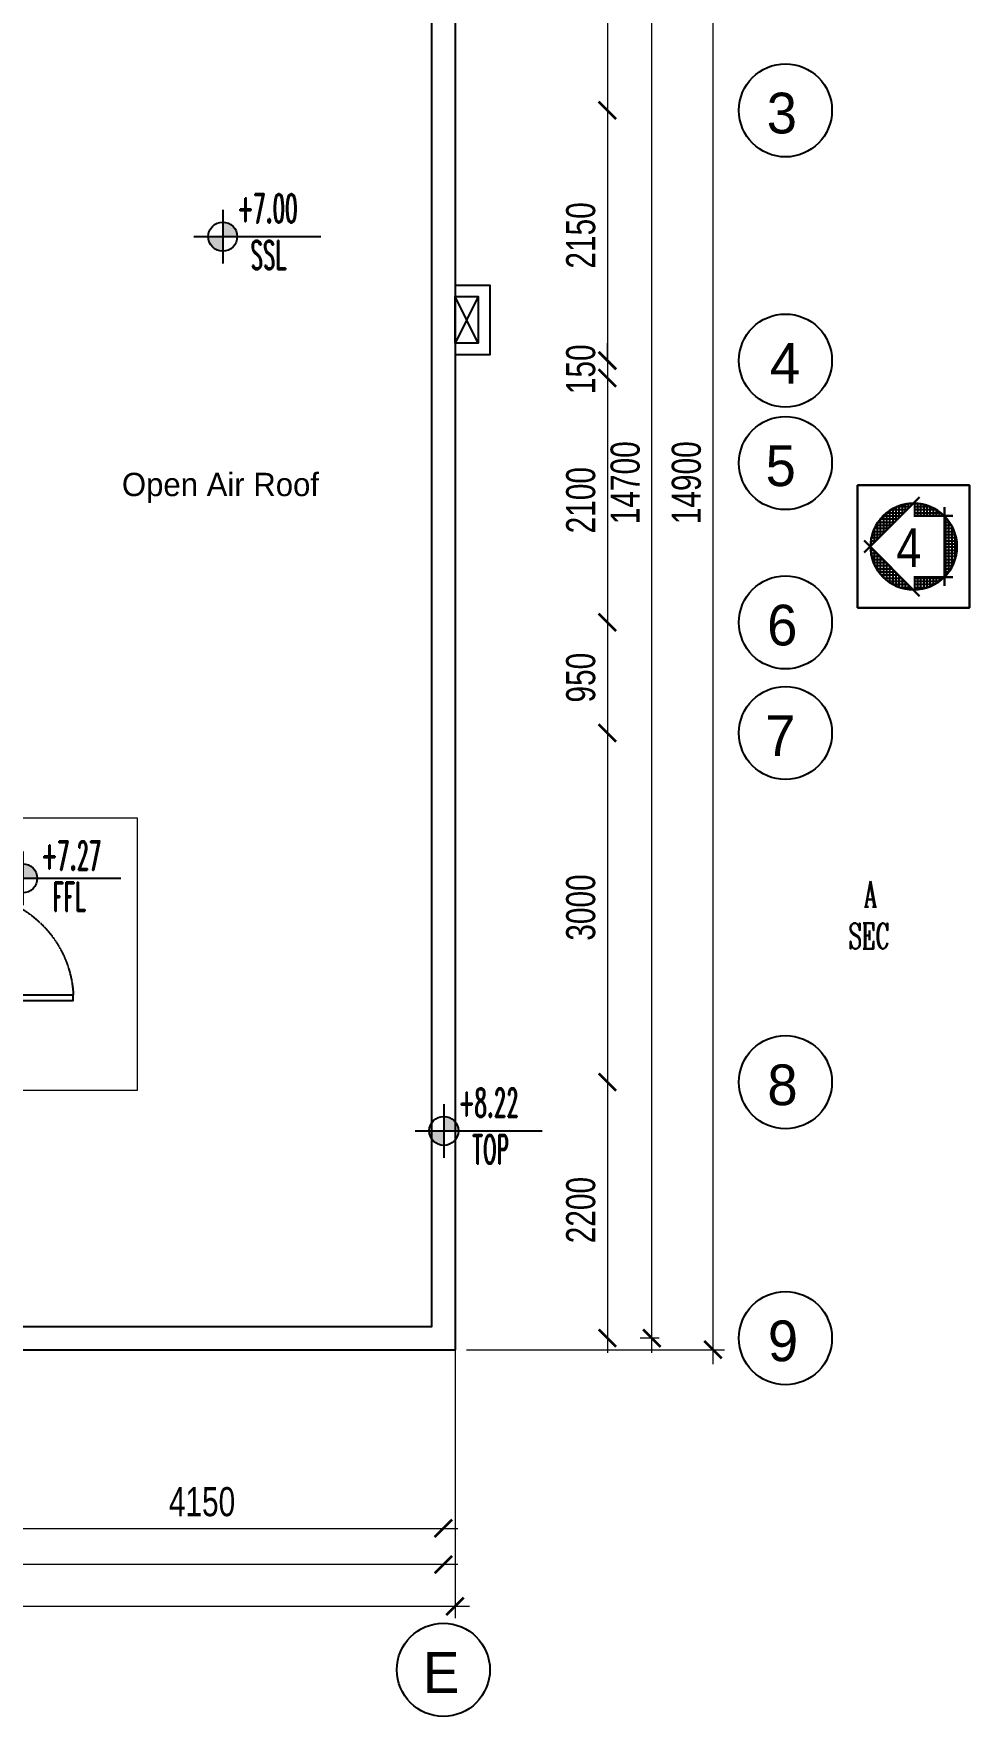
# Model space of a CAD drawing. Header units: metres. Extents: x 228262846 to 228432719, y 398618546 to 398687517.
# Drawn here: x 228349615 to 228357660, y 398663814 to 398678273 of the extents above; entities that cross this region are included whole.
import ezdxf
from ezdxf.enums import TextEntityAlignment as Align

# ---------------------------------------------------------------- set-up
doc = ezdxf.new("R2010")
doc.units = ezdxf.units.M
doc.header["$LTSCALE"] = 10
doc.header["$MEASUREMENT"] = 0
doc.header["$PDMODE"] = 34
for name, pattern in [('CENTER', [2, 1.25, -0.25, 0.25, -0.25]), ('DASHED2', [0.375, 0.25, -0.125]), ('HIDDEN2', [0.1875, 0.125, -0.0625])]:
    doc.linetypes.add(name, pattern=pattern)
for name, color, linetype in [('02.01.01 MD-SOL-SDP', 32, 'Continuous'), ('AX', 1, 'CENTER'), ('ELEV-2', 136, 'Continuous'), ('LEVEL', 1, 'DASHED2'), ('SECTEXT', 10, 'Continuous'), ('tails', 11, 'Continuous'), ('TEX', 55, 'Continuous')]:
    doc.layers.add(name, color=color, linetype=linetype)
for name, color, linetype, lineweight in [('A-DIM-15', 63, 'Continuous', 15), ('A-Door', 183, 'Continuous', 25), ('A-ELEV-03', 30, 'Continuous', 30), ('A-Handrail', 4, 'Continuous', 25), ('A-Stairs dash', 153, 'HIDDEN2', 20), ('A-Text', 182, 'Continuous', 20), ('A-TXT-E', 3, 'Continuous', 30)]:
    doc.layers.add(name, color=color, linetype=linetype, lineweight=lineweight)
doc.styles.add('ASA1', font='swissc.ttf')
doc.styles.add('EN-SCL-DIM', font='swisscl.ttf')
doc.styles.add('STYLE5', font='romand.shx')
doc.styles.add('STYLE6', font='romanc.shx', dxfattribs={"width": 0.6})
doc.styles.add('WW', font='', dxfattribs={"height": 0.12})
doc.styles.add('ZRomatre', font='', dxfattribs={"height": 1})
doc.styles.get('WW').set_extended_font_data('Andalus')
doc.styles.get('ZRomatre').set_extended_font_data('Narkisim')
doc.dimstyles.new('ZFP-100$0', dxfattribs={"dimscale": 100, "dimtxt": 2.5, "dimasz": 1.5, "dimexe": 1, "dimexo": 1, "dimgap": 1, "dimtad": 1, "dimdec": 0, "dimzin": 0, "dimdsep": 46, "dimtxsty": 'EN-SCL-DIM', "dimblk": 'ARCHTICK', "dimcen": 2, "dimdle": 1.25, "dimclrd": 256, "dimclre": 256, "dimclrt": 2, "dimadec": 3, "dimazin": 2, "dimtfac": 1, "dimtdec": 0, "dimtix": 1, "dimtmove": 2, "dimatfit": 0, "dimldrblk": 'ARCHTICK', "dimfxl": 1, "dimtolj": 1, "dimtzin": 0, "dimlwd": -1, "dimlwe": -1, "dimarcsym": 0})

# ---------------------------------------------------------------- blocks, each defined once
blk = doc.blocks.new('*U20')
for points in [[(40, 200), (40, 1118), (84, 1118), (84, 200)], [(40, 160), (50, 160), (50, 0), (0, 0), (0, 200), (40, 200)], [(960, 161), (950, 161), (950, 0), (1000, 0), (1000, 200), (960, 200)]]:
    blk.add_lwpolyline(points, close=True)
at = {"linetype": 'HIDDEN2'}
blk.add_arc((41, 200), 919, 359.9741, 87.3184, dxfattribs=at)
blk = doc.blocks.new('*X29')
at = {"color": 0}
for p, q in [((-3.26, -8.338), (-3.26, -8.328)), ((-3.251, -8.32), (-3.073, -8.32)), ((-3.24, -8.338), (-3.24, -8.312)), ((-3.223, -8.3), (-3.073, -8.3)), ((-3.22, -8.338), (-3.22, -8.298)), ((-3.2, -8.338), (-3.2, -8.287)), ((-3.186, -8.28), (-3.073, -8.28)), ((-3.18, -8.338), (-3.18, -8.277)), ((-3.16, -8.338), (-3.16, -8.27)), ((-3.14, -8.338), (-3.14, -8.264)), ((-3.12, -8.338), (-3.12, -8.26)), ((-3.119, -8.26), (-3.073, -8.26)), ((-3.1, -8.338), (-3.1, -8.257)), ((-3.08, -8.338), (-3.08, -8.256)), ((-3.067, -8.26), (-3.027, -8.26)), ((-3.06, -8.267), (-3.06, -8.256)), ((-3.047, -8.28), (-2.96, -8.28)), ((-3.04, -8.287), (-3.04, -8.258)), ((-3.027, -8.3), (-2.923, -8.3)), ((-3.02, -8.308), (-3.02, -8.261)), ((-3.008, -8.32), (-2.896, -8.32)), ((-3, -8.328), (-3, -8.266)), ((-2.98, -8.348), (-2.98, -8.272)), ((-2.96, -8.368), (-2.96, -8.28)), ((-2.94, -8.388), (-2.94, -8.29)), ((-2.92, -8.408), (-2.92, -8.302)), ((-2.9, -8.428), (-2.9, -8.316)), ((-3.327, -8.42), (-3.27, -8.42)), ((-3.32, -8.535), (-3.32, -8.405)), ((-3.317, -8.4), (-3.27, -8.4)), ((-3.305, -8.38), (-3.27, -8.38)), ((-3.3, -8.535), (-3.3, -8.373)), ((-3.29, -8.36), (-3.27, -8.36)), ((-3.28, -8.535), (-3.28, -8.348)), ((-3.273, -8.34), (-3.27, -8.34)), ((-2.988, -8.34), (-2.874, -8.34)), ((-2.968, -8.36), (-2.856, -8.36)), ((-2.948, -8.38), (-2.841, -8.38)), ((-2.928, -8.4), (-2.829, -8.4)), ((-2.908, -8.42), (-2.819, -8.42)), ((-2.88, -8.449), (-2.88, -8.334)), ((-2.86, -8.469), (-2.86, -8.355)), ((-2.84, -8.489), (-2.84, -8.382)), ((-2.82, -8.509), (-2.82, -8.418)), ((-3.352, -8.52), (-3.27, -8.52)), ((-3.352, -8.54), (-3.27, -8.54)), ((-3.35, -8.5), (-3.27, -8.5)), ((-3.347, -8.48), (-3.27, -8.48)), ((-3.342, -8.46), (-3.27, -8.46)), ((-3.34, -8.535), (-3.34, -8.454)), ((-3.34, -8.616), (-3.34, -8.535)), ((-3.335, -8.44), (-3.27, -8.44)), ((-3.32, -8.665), (-3.32, -8.535)), ((-3.3, -8.697), (-3.3, -8.535)), ((-3.28, -8.722), (-3.28, -8.535)), ((-2.889, -8.44), (-2.811, -8.44)), ((-2.869, -8.46), (-2.805, -8.46)), ((-2.849, -8.48), (-2.8, -8.48)), ((-2.829, -8.5), (-2.796, -8.5)), ((-2.809, -8.52), (-2.795, -8.52)), ((-2.8, -8.529), (-2.8, -8.479)), ((-2.8, -8.591), (-2.8, -8.541)), ((-2.799, -8.54), (-2.794, -8.54)), ((-3.351, -8.56), (-3.27, -8.56)), ((-3.348, -8.58), (-3.27, -8.58)), ((-3.344, -8.6), (-3.27, -8.6)), ((-3.339, -8.62), (-3.27, -8.62)), ((-3.332, -8.64), (-3.27, -8.64)), ((-2.9, -8.754), (-2.9, -8.642)), ((-2.898, -8.64), (-2.815, -8.64)), ((-2.88, -8.736), (-2.88, -8.621)), ((-2.879, -8.62), (-2.808, -8.62)), ((-2.86, -8.715), (-2.86, -8.601)), ((-2.859, -8.6), (-2.802, -8.6)), ((-2.84, -8.688), (-2.84, -8.581)), ((-2.839, -8.58), (-2.798, -8.58)), ((-2.82, -8.652), (-2.82, -8.561)), ((-2.819, -8.56), (-2.795, -8.56)), ((-3.323, -8.66), (-3.27, -8.66)), ((-3.311, -8.68), (-3.27, -8.68)), ((-3.298, -8.7), (-3.27, -8.7)), ((-3.282, -8.72), (-3.27, -8.72)), ((-3.262, -8.74), (-3.073, -8.74)), ((-3.26, -8.742), (-3.26, -8.732)), ((-3.24, -8.759), (-3.24, -8.732)), ((-3.238, -8.76), (-3.073, -8.76)), ((-3.22, -8.772), (-3.22, -8.732)), ((-3.2, -8.783), (-3.2, -8.732)), ((-3.18, -8.793), (-3.18, -8.732)), ((-3.16, -8.8), (-3.16, -8.732)), ((-3.14, -8.806), (-3.14, -8.732)), ((-3.12, -8.81), (-3.12, -8.732)), ((-3.1, -8.813), (-3.1, -8.732)), ((-3.08, -8.814), (-3.08, -8.732)), ((-3.02, -8.809), (-3.02, -8.763)), ((-3.017, -8.76), (-2.908, -8.76)), ((-3, -8.804), (-3, -8.742)), ((-2.998, -8.74), (-2.884, -8.74)), ((-2.98, -8.798), (-2.98, -8.722)), ((-2.978, -8.72), (-2.864, -8.72)), ((-2.96, -8.79), (-2.96, -8.702)), ((-2.958, -8.7), (-2.848, -8.7)), ((-2.94, -8.78), (-2.94, -8.682)), ((-2.938, -8.68), (-2.835, -8.68)), ((-2.92, -8.768), (-2.92, -8.662)), ((-2.918, -8.66), (-2.824, -8.66)), ((-3.207, -8.78), (-3.073, -8.78)), ((-3.16, -8.8), (-3.073, -8.8)), ((-3.06, -8.814), (-3.06, -8.803)), ((-3.057, -8.8), (-2.986, -8.8)), ((-3.04, -8.812), (-3.04, -8.783)), ((-3.037, -8.78), (-2.94, -8.78))]:
    blk.add_line(p, q, dxfattribs=at)
blk = doc.blocks.new('A$C013603BD')
at = {"layer": 'ELEV-2'}
h = blk.add_hatch(color=256, dxfattribs=at)
h.paths.add_polyline_path([(0.373, 0.231, 0.414214), (0.248, 0.356), (0.248, 0.231)])
h.paths.add_polyline_path([(0.248, 0.231), (0.123, 0.231, 0.414214), (0.248, 0.106)])
at = {"layer": 'LEVEL', "linetype": 'Continuous'}
for p, q in [((0.251, 0), (0.251, 0.462)), ((0, 0.231), (1.092, 0.231))]:
    blk.add_line(p, q, dxfattribs=at)
blk.add_circle((0.248, 0.231), 0.125, dxfattribs=at)
blk = doc.blocks.new('_ArchTick')
at = {"color": 0, "linetype": 'ByBlock', "const_width": 0.15}
blk.add_lwpolyline([(-0.5, -0.5), (0.5, 0.5)], dxfattribs=at)
blk = doc.blocks.new('*D74')
at = {"layer": 'A-DIM-15', "transparency": 16777216}
for p, q in [((228355456, 398681989), (228355456, 398666839)), ((228349238, 398681864), (228355556, 398681864)), ((228353338, 398666964), (228355556, 398666964))]:
    blk.add_line(p, q, dxfattribs=at)
at = {"layer": 'Defpoints', "color": 0, "transparency": 16777216}
for p in [(228349138, 398681864), (228353238, 398666964), (228355456, 398666964)]:
    blk.add_point(p, dxfattribs=at)
at = {"layer": 'A-DIM-15', "transparency": 16777216, "xscale": 150, "yscale": 150, "zscale": 150}
for p, rotation in [((228355456, 398681864), 90), ((228355456, 398666964), 270)]:
    blk.add_blockref('_ArchTick', p, dxfattribs=dict(at, rotation=rotation))
at = {"layer": 'A-DIM-15', "color": 2, "transparency": 16777216, "insert": (228355228, 398674414), "char_height": 250, "attachment_point": 5, "rotation": 90, "style": 'EN-SCL-DIM'}
blk.add_mtext('\\A1;14900', dxfattribs=at)
blk = doc.blocks.new('*D75')
at = {"layer": 'A-DIM-15', "transparency": 16777216}
for p, q in [((228354930, 398666939), (228354930, 398681889)), ((228354992, 398681764), (228354830, 398681764)), ((228354992, 398667064), (228354830, 398667064))]:
    blk.add_line(p, q, dxfattribs=at)
at = {"layer": 'Defpoints', "color": 0, "transparency": 16777216}
for p in [(228354930, 398681764), (228355092, 398681764), (228355092, 398667064)]:
    blk.add_point(p, dxfattribs=at)
at = {"layer": 'A-DIM-15', "transparency": 16777216, "xscale": 150, "yscale": 150, "zscale": 150}
for p, rotation in [((228354930, 398681764), 90), ((228354930, 398667064), 270)]:
    blk.add_blockref('_ArchTick', p, dxfattribs=dict(at, rotation=rotation))
at = {"layer": 'A-DIM-15', "color": 2, "transparency": 16777216, "insert": (228354702, 398674414), "char_height": 250, "attachment_point": 5, "rotation": 90, "style": 'EN-SCL-DIM'}
blk.add_mtext('\\A1;14700', dxfattribs=at)
blk = doc.blocks.new('*D77')
at = {"layer": 'A-DIM-15', "transparency": 16777216}
blk.add_line((228354548, 398680589), (228354548, 398677489), dxfattribs=at)
at = {"layer": 'Defpoints', "color": 0, "transparency": 16777216}
for p in [(228354548, 398680464), (228354548, 398677614), (228354548, 398677614)]:
    blk.add_point(p, dxfattribs=at)
at = {"layer": 'A-DIM-15', "transparency": 16777216, "xscale": 150, "yscale": 150, "zscale": 150}
for p, rotation in [((228354548, 398680464), 90), ((228354548, 398677614), 270)]:
    blk.add_blockref('_ArchTick', p, dxfattribs=dict(at, rotation=rotation))
at = {"layer": 'A-DIM-15', "color": 2, "transparency": 16777216, "insert": (228354320, 398679039), "char_height": 250, "attachment_point": 5, "rotation": 90, "style": 'EN-SCL-DIM'}
blk.add_mtext('\\A1;2850', dxfattribs=at)
blk = doc.blocks.new('*D78')
at = {"layer": 'A-DIM-15', "transparency": 16777216}
blk.add_line((228354548, 398677739), (228354548, 398675339), dxfattribs=at)
at = {"layer": 'Defpoints', "color": 0, "transparency": 16777216}
for p in [(228354548, 398677614), (228354548, 398675464), (228354548, 398675464)]:
    blk.add_point(p, dxfattribs=at)
at = {"layer": 'A-DIM-15', "transparency": 16777216, "xscale": 150, "yscale": 150, "zscale": 150}
for p, rotation in [((228354548, 398677614), 90), ((228354548, 398675464), 270)]:
    blk.add_blockref('_ArchTick', p, dxfattribs=dict(at, rotation=rotation))
at = {"layer": 'A-DIM-15', "color": 2, "transparency": 16777216, "insert": (228354320, 398676539), "char_height": 250, "attachment_point": 5, "rotation": 90, "style": 'EN-SCL-DIM'}
blk.add_mtext('\\A1;2150', dxfattribs=at)
blk = doc.blocks.new('*D79')
at = {"layer": 'A-DIM-15', "transparency": 16777216}
for p, q in [((228354548, 398675464), (228354548, 398675614)), ((228354548, 398675464), (228354548, 398675314)), ((228354548, 398675314), (228354548, 398675164))]:
    blk.add_line(p, q, dxfattribs=at)
at = {"layer": 'Defpoints', "color": 0, "transparency": 16777216}
for p in [(228354548, 398675464), (228354548, 398675314), (228354548, 398675314)]:
    blk.add_point(p, dxfattribs=at)
at = {"layer": 'A-DIM-15', "transparency": 16777216, "xscale": 150, "yscale": 150, "zscale": 150}
for p, rotation in [((228354548, 398675464), 270), ((228354548, 398675314), 90)]:
    blk.add_blockref('_ArchTick', p, dxfattribs=dict(at, rotation=rotation))
at = {"layer": 'A-DIM-15', "color": 2, "transparency": 16777216, "insert": (228354320, 398675389), "char_height": 250, "attachment_point": 5, "rotation": 90, "style": 'EN-SCL-DIM'}
blk.add_mtext('\\A1;150', dxfattribs=at)
blk = doc.blocks.new('*D80')
at = {"layer": 'A-DIM-15', "transparency": 16777216}
blk.add_line((228354548, 398675439), (228354548, 398673089), dxfattribs=at)
at = {"layer": 'Defpoints', "color": 0, "transparency": 16777216}
for p in [(228354548, 398675314), (228354548, 398673214), (228354548, 398673214)]:
    blk.add_point(p, dxfattribs=at)
at = {"layer": 'A-DIM-15', "transparency": 16777216, "xscale": 150, "yscale": 150, "zscale": 150}
for p, rotation in [((228354548, 398675314), 90), ((228354548, 398673214), 270)]:
    blk.add_blockref('_ArchTick', p, dxfattribs=dict(at, rotation=rotation))
at = {"layer": 'A-DIM-15', "color": 2, "transparency": 16777216, "insert": (228354320, 398674264), "char_height": 250, "attachment_point": 5, "rotation": 90, "style": 'EN-SCL-DIM'}
blk.add_mtext('\\A1;2100', dxfattribs=at)
blk = doc.blocks.new('*D81')
at = {"layer": 'A-DIM-15', "transparency": 16777216}
blk.add_line((228354548, 398673339), (228354548, 398672139), dxfattribs=at)
at = {"layer": 'Defpoints', "color": 0, "transparency": 16777216}
for p in [(228354548, 398673214), (228354548, 398672264), (228354548, 398672264)]:
    blk.add_point(p, dxfattribs=at)
at = {"layer": 'A-DIM-15', "transparency": 16777216, "xscale": 150, "yscale": 150, "zscale": 150}
for p, rotation in [((228354548, 398673214), 90), ((228354548, 398672264), 270)]:
    blk.add_blockref('_ArchTick', p, dxfattribs=dict(at, rotation=rotation))
at = {"layer": 'A-DIM-15', "color": 2, "transparency": 16777216, "insert": (228354320, 398672739), "char_height": 250, "attachment_point": 5, "rotation": 90, "style": 'EN-SCL-DIM'}
blk.add_mtext('\\A1;950', dxfattribs=at)
blk = doc.blocks.new('*D82')
at = {"layer": 'A-DIM-15', "transparency": 16777216}
blk.add_line((228354548, 398672389), (228354548, 398669139), dxfattribs=at)
at = {"layer": 'Defpoints', "color": 0, "transparency": 16777216}
for p in [(228354548, 398672264), (228354548, 398669264), (228354548, 398669264)]:
    blk.add_point(p, dxfattribs=at)
at = {"layer": 'A-DIM-15', "transparency": 16777216, "xscale": 150, "yscale": 150, "zscale": 150}
for p, rotation in [((228354548, 398672264), 90), ((228354548, 398669264), 270)]:
    blk.add_blockref('_ArchTick', p, dxfattribs=dict(at, rotation=rotation))
at = {"layer": 'A-DIM-15', "color": 2, "transparency": 16777216, "insert": (228354320, 398670764), "char_height": 250, "attachment_point": 5, "rotation": 90, "style": 'EN-SCL-DIM'}
blk.add_mtext('\\A1;3000', dxfattribs=at)
blk = doc.blocks.new('*D83')
at = {"layer": 'A-DIM-15', "transparency": 16777216}
blk.add_line((228354548, 398669389), (228354548, 398666939), dxfattribs=at)
at = {"layer": 'Defpoints', "color": 0, "transparency": 16777216}
for p in [(228354548, 398669264), (228354548, 398667064), (228354548, 398667064)]:
    blk.add_point(p, dxfattribs=at)
at = {"layer": 'A-DIM-15', "transparency": 16777216, "xscale": 150, "yscale": 150, "zscale": 150}
for p, rotation in [((228354548, 398669264), 90), ((228354548, 398667064), 270)]:
    blk.add_blockref('_ArchTick', p, dxfattribs=dict(at, rotation=rotation))
at = {"layer": 'A-DIM-15', "color": 2, "transparency": 16777216, "insert": (228354320, 398668164), "char_height": 250, "attachment_point": 5, "rotation": 90, "style": 'EN-SCL-DIM'}
blk.add_mtext('\\A1;2200', dxfattribs=at)
blk = doc.blocks.new('*D93')
at = {"layer": 'A-DIM-15', "transparency": 16777216}
for p, q in [((228339938, 398675449), (228339938, 398664659)), ((228353238, 398667049), (228353238, 398664659)), ((228353363, 398664759), (228339813, 398664759))]:
    blk.add_line(p, q, dxfattribs=at)
at = {"layer": 'Defpoints', "color": 0, "transparency": 16777216}
for p in [(228339938, 398675549), (228353238, 398667149), (228339938, 398664759)]:
    blk.add_point(p, dxfattribs=at)
at = {"layer": 'A-DIM-15', "transparency": 16777216, "xscale": 150, "yscale": 150, "zscale": 150, "rotation": 180}
blk.add_blockref('_ArchTick', (228339938, 398664759), dxfattribs=at)
at = {"layer": 'A-DIM-15', "transparency": 16777216, "xscale": 150, "yscale": 150, "zscale": 150}
blk.add_blockref('_ArchTick', (228353238, 398664759), dxfattribs=at)
at = {"layer": 'A-DIM-15', "color": 2, "transparency": 16777216, "insert": (228346588, 398664987), "char_height": 250, "attachment_point": 5, "style": 'EN-SCL-DIM'}
blk.add_mtext('\\A1;13300', dxfattribs=at)
blk = doc.blocks.new('*D94')
at = {"layer": 'A-DIM-15', "transparency": 16777216}
blk.add_line((228353263, 398665118), (228339913, 398665118), dxfattribs=at)
at = {"layer": 'Defpoints', "color": 0, "transparency": 16777216}
for p in [(228340038, 398665118), (228340038, 398665118), (228353138, 398665118)]:
    blk.add_point(p, dxfattribs=at)
at = {"layer": 'A-DIM-15', "transparency": 16777216, "xscale": 150, "yscale": 150, "zscale": 150, "rotation": 180}
blk.add_blockref('_ArchTick', (228340038, 398665118), dxfattribs=at)
at = {"layer": 'A-DIM-15', "transparency": 16777216, "xscale": 150, "yscale": 150, "zscale": 150}
blk.add_blockref('_ArchTick', (228353138, 398665118), dxfattribs=at)
at = {"layer": 'A-DIM-15', "color": 2, "transparency": 16777216, "insert": (228346588, 398665346), "char_height": 250, "attachment_point": 5, "style": 'EN-SCL-DIM'}
blk.add_mtext('\\A1;13100', dxfattribs=at)
blk = doc.blocks.new('*D98')
at = {"layer": 'A-DIM-15', "transparency": 16777216}
blk.add_line((228348863, 398665429), (228353263, 398665429), dxfattribs=at)
at = {"layer": 'Defpoints', "color": 0, "transparency": 16777216}
for p in [(228348988, 398665429), (228353138, 398665429), (228353138, 398665429)]:
    blk.add_point(p, dxfattribs=at)
at = {"layer": 'A-DIM-15', "transparency": 16777216, "xscale": 150, "yscale": 150, "zscale": 150, "rotation": 180}
blk.add_blockref('_ArchTick', (228348988, 398665429), dxfattribs=at)
at = {"layer": 'A-DIM-15', "transparency": 16777216, "xscale": 150, "yscale": 150, "zscale": 150}
blk.add_blockref('_ArchTick', (228353138, 398665429), dxfattribs=at)
at = {"layer": 'A-DIM-15', "color": 2, "transparency": 16777216, "insert": (228351063, 398665657), "char_height": 250, "attachment_point": 5, "style": 'EN-SCL-DIM'}
blk.add_mtext('\\A1;4150', dxfattribs=at)

msp = doc.modelspace()

# ---------------------------------------------------------------- linework, layer by layer
at = {"layer": '02.01.01 MD-SOL-SDP', "color": 8}
for p, q in [((228353438.242, 398676012.859), (228353238.242, 398675612.859)), ((228353438.242, 398675612.859), (228353238.242, 398676012.859))]:
    msp.add_line(p, q, dxfattribs=at)
msp.add_lwpolyline([(228353238.242, 398676112.859), (228353538.242, 398676112.859), (228353538.242, 398675512.859), (228353238.242, 398675512.859)], dxfattribs=at)
msp.add_lwpolyline([(228353238.242, 398676012.859), (228353438.242, 398676012.859), (228353438.242, 398675612.859), (228353238.242, 398675612.859)], close=True, dxfattribs=at)
at = {"layer": 'A-ELEV-03', "color": 3}
for p, q in [((228356756.688, 398673813.283), (228357230.919, 398674291.245)), ((228357181.64, 398674129.469), (228357519.101, 398674129.469)), ((228357445.214, 398674203.355), (228357445.214, 398673528.434)), ((228356756.688, 398673918.506), (228357230.919, 398673440.544)), ((228357519.101, 398673602.32), (228357181.64, 398673602.32))]:
    msp.add_line(p, q, dxfattribs=at)
msp.add_lwpolyline([(228356698.674, 398673339.253), (228356698.674, 398674392.536), (228357660.138, 398674392.536), (228357660.138, 398673339.253)], close=True, dxfattribs=at)
msp.add_circle((228357181.64, 398673865.895), 371.25, dxfattribs=at)
at = {"layer": 'A-Handrail'}
for p in [(228353238.242, 398681863.619), (228347138.241, 398666963.619)]:
    msp.add_line(p, (228353238.242, 398666963.619), dxfattribs=at)
msp.add_lwpolyline([(228346838.242, 398669163.619), (228346838.242, 398667163.619), (228353038.242, 398667163.619), (228353038.242, 398681663.619), (228340138.242, 398681663.619), (228340138.242, 398675563.619), (228344038.242, 398675563.619)], dxfattribs=at)
at = {"layer": 'A-Stairs dash'}
for p, q in [((228349038.242, 398671533.619), (228350508.242, 398671533.619)), ((228350508.242, 398669193.619), (228350508.242, 398671533.619)), ((228349038.242, 398669193.619), (228350508.242, 398669193.619))]:
    msp.add_line(p, q, dxfattribs=at)
at = {"layer": 'AX', "linetype": 'ByBlock', "ltscale": 0.1}
for centre in [(228356078.971, 398677613.619), (228356078.971, 398675463.619), (228356078.971, 398674582.982), (228356078.971, 398673213.619), (228356078.971, 398672263.619), (228356078.971, 398669263.619), (228356078.971, 398667063.619), (228353138.242, 398664214.039)]:
    msp.add_circle(centre, 400, dxfattribs=at)

# ---------------------------------------------------------------- block references
at = {"layer": 'A-Door', "xscale": -0.9999871253967285, "yscale": 0.9999871253967285, "rotation": 270}
msp.add_blockref('*U20', (228348838.242, 398669925.68), dxfattribs=at)
at = {"layer": 'LEVEL', "xscale": 1000, "yscale": 1000, "zscale": 1000}
for p in [(228350992.906, 398676297.608), (228349273.423, 398670783.793), (228352894.122, 398668613.387)]:
    msp.add_blockref('A$C013603BD', p, dxfattribs=at)
at = {"layer": 'tails', "xscale": -1336.499989032745, "yscale": 1336.499989032745, "zscale": 1336.5}
msp.add_blockref('*X29', (228353074.339, 398685272.977), dxfattribs=at)

# ---------------------------------------------------------------- texts
at = {"layer": 'A-Text', "style": 'ZRomatre'}
msp.add_text('Open Air Roof', height=200, dxfattribs=at).set_placement((228351221.436, 398674299.151), align=Align.CENTER)
at = {"layer": 'A-TXT-E', "style": 'ASA1'}
msp.add_text('4', height=334.125, dxfattribs=at).set_placement((228357032.733, 398673689.396))
at = {"layer": 'LEVEL', "style": 'STYLE5', "width": 0.5}
for s, p in [('+7.00', (228351369.918, 398676646.06)), ('SSL', (228351479.751, 398676245.091)), ('+7.27', (228349684.001, 398671085.553)), ('FFL', (228349778.124, 398670731.276)), ('+8.22', (228353271.134, 398668961.839)), ('TOP', (228353386.919, 398668560.87))]:
    msp.add_text(s, height=250, dxfattribs=at).set_placement(p)
at = {"layer": 'SECTEXT', "ltscale": 0.15, "style": 'STYLE6', "width": 0.6}
for s, p in [('A', (228356752.815, 398670770.37)), ('SEC', (228356621.404, 398670409.429))]:
    msp.add_text(s, height=220, dxfattribs=at).set_placement(p)
at = {"layer": 'TEX', "style": 'WW'}
for s, p in [('3', (228355917.867, 398677415.64)), ('4', (228355944.938, 398675265.64)), ('5', (228355908.285, 398674385.003)), ('6', (228355921.221, 398673015.64)), ('7', (228355904.691, 398672065.64)), ('8', (228355923.377, 398669065.64)), ('9', (228355927.689, 398666865.64)), ('E', (228352962.524, 398664016.06))]:
    msp.add_text(s, height=350, dxfattribs=at).set_placement(p)

# ---------------------------------------------------------------- dimensions: what is measured, and where the dimension line sits
at = {"layer": 'A-DIM-15'}
for base, p1, p2, angle, picture, middle in [((228355456.489, 398666963.619), (228349138.242, 398681863.619), (228353238.242, 398666963.619), 90, '*D74', (228355228.458, 398674413.619)), ((228354930.001, 398681763.619), (228355092.296, 398667063.619), (228355092.296, 398681763.619), 90, '*D75', (228354701.97, 398674413.619)), ((228354548.091, 398677613.619), (228354548.091, 398680463.619), (228354548.091, 398677613.619), 90, '*D77', (228354320.06, 398679038.619)), ((228354548.091, 398675463.619), (228354548.091, 398677613.619), (228354548.091, 398675463.619), 90, '*D78', (228354320.06, 398676538.619)), ((228354548.091, 398675313.619), (228354548.091, 398675463.619), (228354548.091, 398675313.619), 90, '*D79', (228354320.06, 398675388.619)), ((228339938.242, 398664758.69), (228353238.242, 398667149.11), (228339938.242, 398675549.11), 180, '*D93', (228346588.242, 398664986.885)), ((228354548.091, 398673213.619), (228354548.091, 398675313.619), (228354548.091, 398673213.619), 90, '*D80', (228354320.06, 398674263.619)), ((228354548.091, 398672263.619), (228354548.091, 398673213.619), (228354548.091, 398672263.619), 90, '*D81', (228354320.06, 398672738.619)), ((228354548.091, 398669263.619), (228354548.091, 398672263.619), (228354548.091, 398669263.619), 90, '*D82', (228354319.896, 398670763.619)), ((228354548.091, 398667063.619), (228354548.091, 398669263.619), (228354548.091, 398667063.619), 90, '*D83', (228354320.06, 398668163.619)), ((228353138.242, 398665428.822), (228348988.242, 398665428.822), (228353138.242, 398665428.822), 180, '*D98', (228351063.242, 398665656.853)), ((228340038.242, 398665117.527), (228353138.242, 398665117.527), (228340038.242, 398665117.527), 180, '*D94', (228346588.242, 398665345.721))]:
    dim = msp.add_linear_dim(base=base, p1=p1, p2=p2, angle=angle, dimstyle='ZFP-100$0', dxfattribs=at)
    dim.commit()
    dim.dimension.update_dxf_attribs({"geometry": picture, "text_midpoint": middle})

doc.saveas('drawing.dxf')
